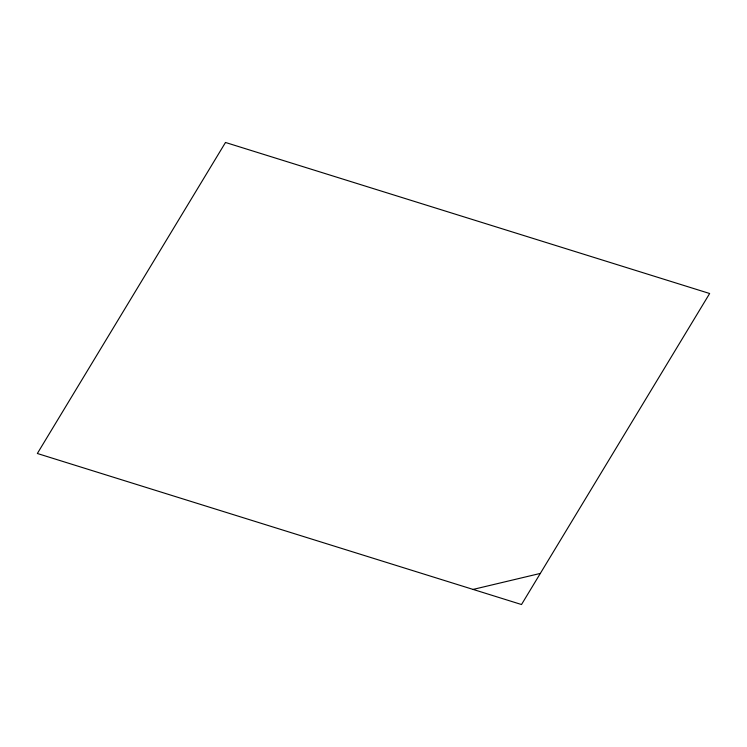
<?xml version="1.0" encoding="UTF-8"?>
<svg xmlns="http://www.w3.org/2000/svg" width="747" height="747" viewBox="0 0 747 747"><rect width="100%" height="100%" fill="white"/><g stroke="black" fill="none" stroke-linecap="round" stroke-linejoin="round"><path stroke-width="1.12" d="M473.094 589.42L540.324 573.425M225.491 142.472L37.35 453.494L521.509 604.528L709.65 293.506L225.491 142.472"/></g></svg>
